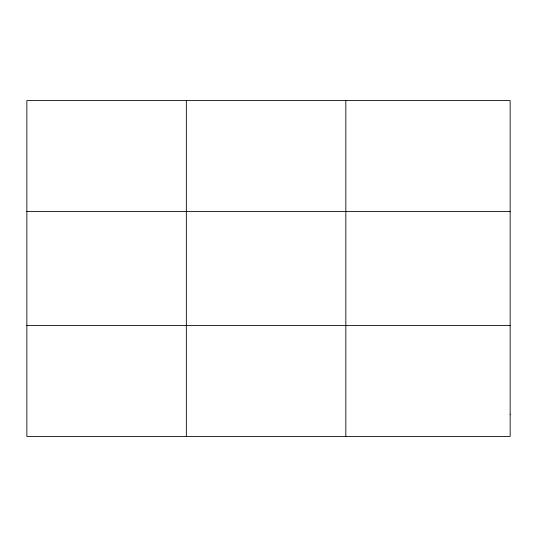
<?xml version="1.0" encoding="UTF-8"?>
<svg xmlns="http://www.w3.org/2000/svg" width="537" height="537" viewBox="0 0 537 537"><rect width="100%" height="100%" fill="white"/><g stroke="black" fill="none" stroke-linecap="round" stroke-linejoin="round"><path stroke-width="0.81" d="M186.339 100.587L186.339 436.413M345.828 100.587L345.828 436.413M26.85 211.41L510.15 211.41M26.85 325.59L510.15 325.59M510.15 414.249L510.15 436.413L26.85 436.413L26.85 100.587L510.15 100.587L510.15 414.249"/></g></svg>
